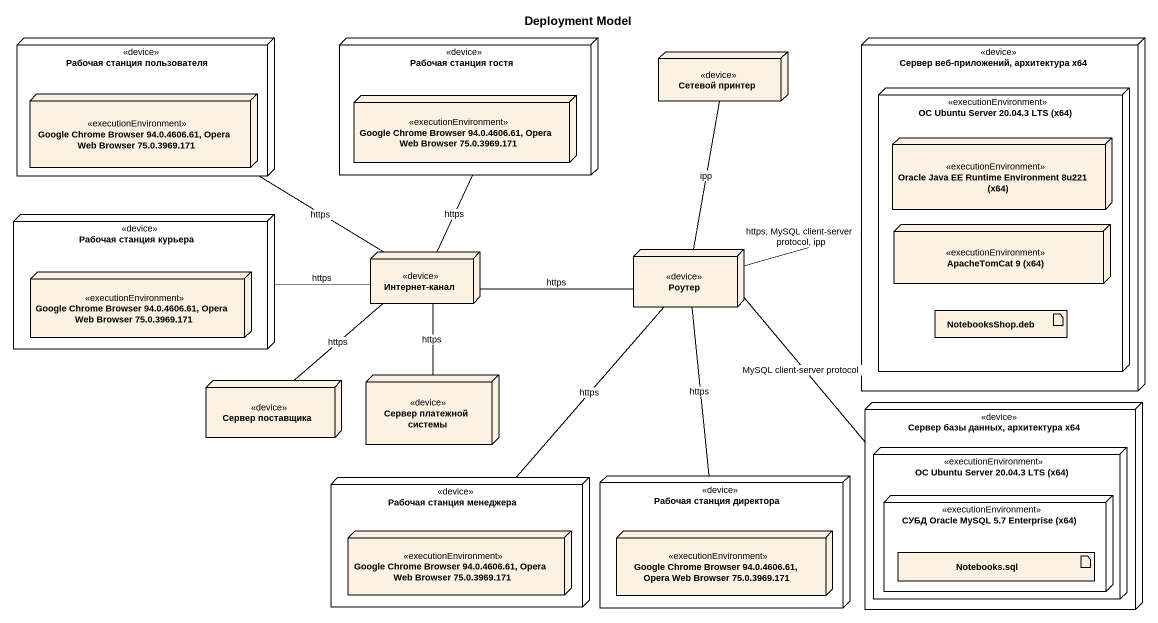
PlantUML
@startuml
title Deployment Model
node "Рабочая станция пользователя" as Рабочая_станция_пользователя <<device>> {
  node "Google Chrome Browser 94.0.4606.61, Opera Web Browser 75.0.3969.171" as Google_Chrome_Browser_94_0 <<executionEnvironment>>
}
node "Рабочая станция гостя" as Рабочая_станция_гостя <<device>> {
  node "Google Chrome Browser 94.0.4606.61, Opera Web Browser 75.0.3969.171" as Google_Chrome_Browser_94_0_2 <<executionEnvironment>>
}
node "Сервер веб-приложений, архитектура х64" as Сервер_веб_приложений <<device>> {
  node "ОС Ubuntu Server 20.04.3 LTS (x64)" as ОС_Ubuntu_Server_20_04_3 <<executionEnvironment>> {
    node "Oracle Java EE Runtime Environment 8u221 (x64)" as Oracle_Java_EE_Runtime <<executionEnvironment>>
    node "ApacheTomCat 9 (x64)" as ApacheTomCat_9_x64 <<executionEnvironment>>
    artifact "NotebooksShop.deb" as NotebooksShop_deb
  }
}
node "Сетевой принтер" as Сетевой_принтер <<device>>
node "Рабочая станция курьера" as Рабочая_станция_курьера <<device>> {
  node "Google Chrome Browser 94.0.4606.61, Opera Web Browser 75.0.3969.171" as Google_Chrome_Browser_94_0_3 <<executionEnvironment>>
}
node "Интернет-канал" as Интернет_канал <<device>>
node Роутер <<device>>
node "Сервер поставщика" as Сервер_поставщика <<device>>
node "Сервер платежной системы" as Сервер_платежной_системы <<device>>
node "Сервер базы данных, архитектура х64" as Сервер_базы_данных <<device>> {
  node "OC Ubuntu Server 20.04.3 LTS (x64)" as OC_Ubuntu_Server_20_04_3 <<executionEnvironment>> {
    node "СУБД Oracle MySQL 5.7 Enterprise (x64)" as СУБД_Oracle_MySQL_5_7 <<executionEnvironment>> {
      artifact "Notebooks.sql" as Notebooks_sql
    }
  }
}
node "Рабочая станция менеджера" as Рабочая_станция_менеджера <<device>> {
  node "Google Chrome Browser 94.0.4606.61, Opera Web Browser 75.0.3969.171" as Google_Chrome_Browser_94_0_4 <<executionEnvironment>>
}
node "Рабочая станция директора" as Рабочая_станция_директора <<device>> {
  node "Google Chrome Browser 94.0.4606.61, Opera Web Browser 75.0.3969.171" as Google_Chrome_Browser_94_0_5 <<executionEnvironment>>
}
Интернет_канал -up- Рабочая_станция_пользователя : https
Интернет_канал -up- Рабочая_станция_гостя : https
Интернет_канал -left- Рабочая_станция_курьера : https
Интернет_канал -- Сервер_поставщика : https
Интернет_канал -- Сервер_платежной_системы : https
Роутер -right- Сервер_веб_приложений : https, MySQL client-server protocol, ipp
Роутер -up- Сетевой_принтер : ipp
Роутер -left- Интернет_канал : https
Роутер -- Сервер_базы_данных : MySQL client-server protocol
Роутер -- Рабочая_станция_менеджера : https
Роутер -- Рабочая_станция_директора : https
@enduml
